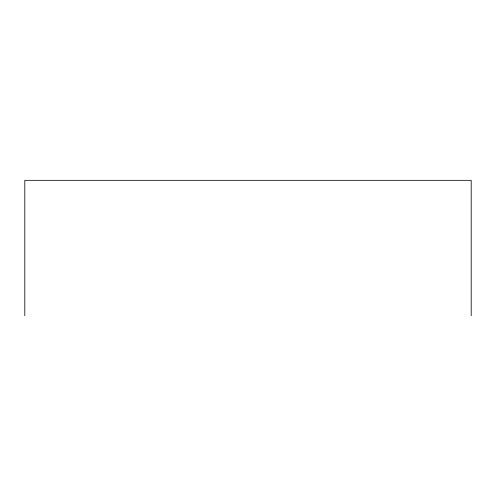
<?xml version="1.0" encoding="UTF-8"?>
<svg xmlns="http://www.w3.org/2000/svg" width="496" height="496" viewBox="0 0 496 496"><rect width="100%" height="100%" fill="white"/><g stroke="black" fill="none" stroke-linecap="round" stroke-linejoin="round"><path stroke-width="0.74" d="M471.2 315.667L471.2 180.333L24.8 180.333L24.8 315.667"/></g></svg>
